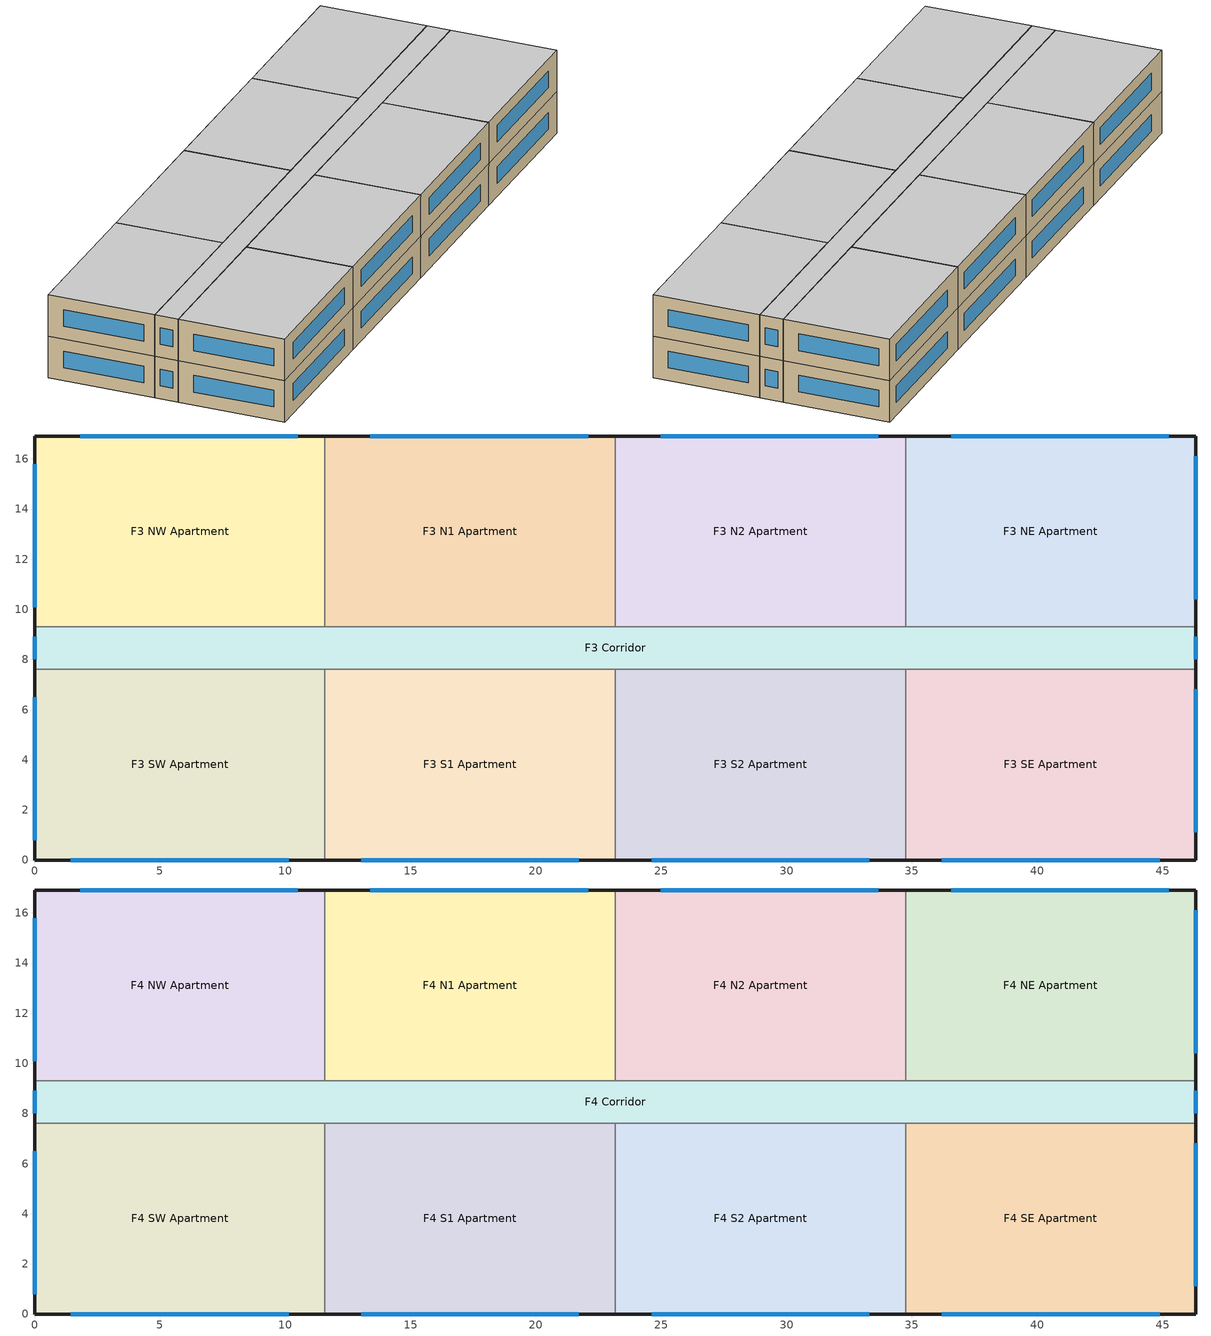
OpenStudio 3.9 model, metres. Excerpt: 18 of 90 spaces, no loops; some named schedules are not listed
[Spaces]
F3 NE Apartment
 floor to F2 NE Apartment: 46.33,16.92 46.33,9.3 34.75,9.3 34.75,16.92 z6.1
 wall outside: 46.33,9.3 46.33,16.92 34.75,16.92 z6.1:9.14
 wall to F3 N2 Apartment: 34.75,16.92 34.75,9.3 z6.1:9.14
 wall to F3 Corridor: 34.75,9.3 46.33,9.3 z6.1:9.14
 window: 46.33,10.4 46.33,16.11 / 45.25,16.92 36.56,16.92 z7.05:8.27
F3 SE Apartment
 floor to F2 SE Apartment: 46.33,7.62 46.33,0 34.75,0 34.75,7.62 z6.1
 wall outside: 34.75,0 46.33,0 46.33,7.62 z6.1:9.14
 wall to F3 Corridor: 46.33,7.62 34.75,7.62 z6.1:9.14
 wall to F3 S2 Apartment: 34.75,7.62 34.75,0 z6.1:9.14
 window: 36.19,0 44.88,0 / 46.33,1.1 46.33,6.81 z7.05:8.27
F3 N2 Apartment
 floor to F2 N2 Apartment: 34.75,16.92 34.75,9.3 23.16,9.3 23.16,16.92 z6.1
 wall outside: 34.75,16.92 23.16,16.92 z6.1:9.14
 wall to F3 Corridor: 23.16,9.3 34.75,9.3 z6.1:9.14
 wall to F3 N1 Apartment: 23.16,16.92 23.16,9.3 z6.1:9.14
 window: 33.66,16.92 24.98,16.92 z7.05:8.27
F3 NW Apartment
 floor to F2 NW Apartment: 11.58,16.92 11.58,9.3 0,9.3 0,16.92 z6.1
 wall outside: 11.58,16.92 0,16.92 0,9.3 z6.1:9.14
 wall to F3 N1 Apartment: 11.58,9.3 11.58,16.92 z6.1:9.14
 wall to F3 Corridor: 0,9.3 11.58,9.3 z6.1:9.14
 window: 0,15.8 0,10.08 / 10.5,16.92 1.81,16.92 z7.05:8.27
F3 Corridor
 floor to F2 Corridor: 46.33,9.3 46.33,7.62 0,7.62 0,9.3 z6.1
 wall outside: 0,9.3 0,7.62 / 46.33,7.62 46.33,9.3 z6.1:9.14
 wall to F3 S2 Apartment: 23.16,7.62 34.75,7.62 z6.1:9.14
 wall to F3 N1 Apartment: 23.16,9.3 11.58,9.3 z6.1:9.14
 wall to F3 S1 Apartment: 11.58,7.62 23.16,7.62 z6.1:9.14
 wall to F3 SW Apartment: 0,7.62 11.58,7.62 z6.1:9.14
 window: 0,8.91 0,8 / 46.33,8 46.33,8.91 z7.05:8.27
F3 SW Apartment
 floor to F2 SW Apartment: 11.58,7.62 11.58,0 0,0 0,7.62 z6.1
 wall outside: 0,7.62 0,0 11.58,0 z6.1:9.14
 wall to F3 S1 Apartment: 11.58,0 11.58,7.62 z6.1:9.14
 window: 0,6.5 0,0.79 / 1.45,0 10.13,0 z7.05:8.27
F3 N1 Apartment
 floor to F2 N1 Apartment: 23.16,16.92 23.16,9.3 11.58,9.3 11.58,16.92 z6.1
 wall outside: 23.16,16.92 11.58,16.92 z6.1:9.14
 window: 22.08,16.92 13.4,16.92 z7.05:8.27
F3 S2 Apartment
 floor to F2 S2 Apartment: 34.75,7.62 34.75,0 23.16,0 23.16,7.62 z6.1
 wall outside: 23.16,0 34.75,0 z6.1:9.14
 wall to F3 S1 Apartment: 23.16,7.62 23.16,0 z6.1:9.14
 window: 24.61,0 33.3,0 z7.05:8.27
F3 S1 Apartment
 floor to F2 S1 Apartment: 23.16,7.62 23.16,0 11.58,0 11.58,7.62 z6.1
 wall outside: 11.58,0 23.16,0 z6.1:9.14
 window: 13.03,0 21.72,0 z7.05:8.27
F4 NE Apartment
 floor to F3 NE Apartment: 46.33,16.92 46.33,9.3 34.75,9.3 34.75,16.92 z9.14
 wall outside: 46.33,9.3 46.33,16.92 34.75,16.92 z9.14:12.19
 wall to F4 Corridor: 34.75,9.3 46.33,9.3 z9.14:12.19
 wall to F4 N2 Apartment: 34.75,16.92 34.75,9.3 z9.14:12.19
 window: 45.25,16.92 36.56,16.92 / 46.33,10.4 46.33,16.11 z10.1:11.32
 ceiling to M NE Apartment: 46.33,9.3 46.33,16.92 34.75,16.92 34.75,9.3 z12.19
F4 S2 Apartment
 floor to F3 S2 Apartment: 34.75,7.62 34.75,0 23.16,0 23.16,7.62 z9.14
 wall outside: 23.16,0 34.75,0 z9.14:12.19
 wall to F4 S1 Apartment: 23.16,7.62 23.16,0 z9.14:12.19
 wall to F4 Corridor: 34.75,7.62 23.16,7.62 z9.14:12.19
 wall to F4 SE Apartment: 34.75,0 34.75,7.62 z9.14:12.19
 window: 24.61,0 33.3,0 z10.1:11.32
 ceiling to M S2 Apartment: 34.75,0 34.75,7.62 23.16,7.62 23.16,0 z12.19
F4 N2 Apartment
 floor to F3 N2 Apartment: 34.75,16.92 34.75,9.3 23.16,9.3 23.16,16.92 z9.14
 wall outside: 34.75,16.92 23.16,16.92 z9.14:12.19
 wall to F4 Corridor: 23.16,9.3 34.75,9.3 z9.14:12.19
 wall to F4 N1 Apartment: 23.16,16.92 23.16,9.3 z9.14:12.19
 window: 33.66,16.92 24.98,16.92 z10.1:11.32
 ceiling to M N2 Apartment: 34.75,9.3 34.75,16.92 23.16,16.92 23.16,9.3 z12.19
F4 NW Apartment
 floor to F3 NW Apartment: 11.58,16.92 11.58,9.3 0,9.3 0,16.92 z9.14
 wall outside: 11.58,16.92 0,16.92 0,9.3 z9.14:12.19
 wall to F4 N1 Apartment: 11.58,9.3 11.58,16.92 z9.14:12.19
 wall to F4 Corridor: 0,9.3 11.58,9.3 z9.14:12.19
 window: 0,15.8 0,10.08 / 10.5,16.92 1.81,16.92 z10.1:11.32
 ceiling to M NW Apartment: 11.58,9.3 11.58,16.92 0,16.92 0,9.3 z12.19
F4 N1 Apartment
 floor to F3 N1 Apartment: 23.16,16.92 23.16,9.3 11.58,9.3 11.58,16.92 z9.14
 wall outside: 23.16,16.92 11.58,16.92 z9.14:12.19
 wall to F4 Corridor: 11.58,9.3 23.16,9.3 z9.14:12.19
 window: 22.08,16.92 13.4,16.92 z10.1:11.32
 ceiling to M N1 Apartment: 23.16,9.3 23.16,16.92 11.58,16.92 11.58,9.3 z12.19
F4 Corridor
 floor to F3 Corridor: 46.33,9.3 46.33,7.62 0,7.62 0,9.3 z9.14
 wall outside: 0,9.3 0,7.62 / 46.33,7.62 46.33,9.3 z9.14:12.19
 wall to F4 SW Apartment: 0,7.62 11.58,7.62 z9.14:12.19
 wall to F4 S1 Apartment: 11.58,7.62 23.16,7.62 z9.14:12.19
 wall to F4 SE Apartment: 34.75,7.62 46.33,7.62 z9.14:12.19
 window: 0,8.91 0,8 / 46.33,8 46.33,8.91 z10.1:11.32
 ceiling to M Corridor: 46.33,7.62 46.33,9.3 0,9.3 0,7.62 z12.19
F4 SW Apartment
 floor to F3 SW Apartment: 11.58,7.62 11.58,0 0,0 0,7.62 z9.14
 wall outside: 0,7.62 0,0 11.58,0 z9.14:12.19
 wall to F4 S1 Apartment: 11.58,0 11.58,7.62 z9.14:12.19
 window: 1.45,0 10.13,0 / 0,6.5 0,0.79 z10.1:11.32
 ceiling to M SW Apartment: 11.58,0 11.58,7.62 0,7.62 0,0 z12.19
F4 SE Apartment
 floor to F3 SE Apartment: 46.33,7.62 46.33,0 34.75,0 34.75,7.62 z9.14
 wall outside: 34.75,0 46.33,0 46.33,7.62 z9.14:12.19
 window: 36.19,0 44.88,0 / 46.33,1.1 46.33,6.81 z10.1:11.32
 ceiling to M SE Apartment: 46.33,0 46.33,7.62 34.75,7.62 34.75,0 z12.19
F4 S1 Apartment
 floor to F3 S1 Apartment: 23.16,7.62 23.16,0 11.58,0 11.58,7.62 z9.14
 wall outside: 11.58,0 23.16,0 z9.14:12.19
 window: 13.03,0 21.72,0 z10.1:11.32
 ceiling to M S1 Apartment: 23.16,0 23.16,7.62 11.58,7.62 11.58,0 z12.19
[Material:NoMass] Thermal Absorptance=0.9; Solar Absorptance=0.7
Name | Roughness | Thermal Resistance {m2-K/W} | Visible Absorptance
CP02 CARPET PAD | VeryRough | 0.21648 | 0.8
Typical Insulation R-17.04 | Smooth | 3.00072 | 0.7
Typical Carpet Pad | Smooth | 0.21648 | 0.8
Typical Insulation R-13.45 | Smooth | 2.368 | 0.7
Typical Insulation R-30.13 | Smooth | 5.30668 | 0.7
Typical Insulation R-1.15 | Smooth | 0.202509 | 0.7
Typical Insulation R-1.15 1 | Smooth | 0.202527 | 0.7
[Material]
Name | Roughness | Thickness {m} | Conductivity {W/m-K} | Density {kg/m3} | Specific Heat {J/kg-K} | Thermal Absorptance | Solar Absorptance | Visible Absorptance
100mm Normalweight concrete floor | MediumSmooth | 0.1016 | 2.31 | 2322 | 832
G01 13mm gypsum board | Smooth | 0.0127 | 0.16 | 800 | 1090 | 0.9 | 0.7 | 0.5
4 in. Normalweight Concrete Floor | MediumRough | 0.1016 | 2.31 | 2322 | 832 | 0.9 | 0.7 | 0.7
25mm Stucco | Smooth | 0.0254 | 0.72 | 1856 | 840 | 0.9 | 0.7 | 0.7
5/8 in. Gypsum Board | MediumSmooth | 0.0159 | 0.16 | 800 | 1090 | 0.9 | 0.7 | 0.7
Roof Membrane | VeryRough | 0.0095 | 0.16 | 1121.29 | 1460 | 0.9 | 0.7 | 0.7
Metal Roof Surface; F08 Metal surface | Smooth | 0.0008 | 45.28 | 7824 | 500 | 0.9 | 0.7 | 0.7
6 in. Normalweight Concrete Floor | MediumRough | 0.1524 | 2.31 | 2322 | 832 | 0.9 | 0.7 | 0.7
8 in. Concrete Block Basement Wall | MediumRough | 0.2032 | 1.326 | 1842 | 912 | 0.9 | 0.7 | 0.7
G05 25mm wood | MediumSmooth | 0.0254 | 0.15 | 608 | 1630 | 0.9 | 0.5 | 0.5
[DefaultConstructionSet]
90.1-2013 - HighApt - ASHRAE 169-2013-4A: Default Exterior Surface Constructions=Default Surface Constructions 1; Default Interior Surface Constructions=Default Surface Constructions 2; Default Ground Contact Surface Constructions=Default Surface Constructions 3; Default Exterior SubSurface Constructions=Default Sub Surface Constructions 1; Default Interior SubSurface Constructions=Default Sub Surface Constructions 2; Interior Partition Construction=Typical Interior Partition
[DefaultSurfaceConstructions]
Name | Floor Construction | Wall Construction | Roof Ceiling Construction
Default Surface Constructions 1 | Typical Insulated Exterior Mass Floor R-19.61 | Typical Insulated Steel Framed Exterior Wall R-15.63 | Typical IEAD Roof R-31.25
Default Surface Constructions 2 | Typical Interior Floor | Typical Interior Wall | Typical Interior Ceiling
Default Surface Constructions 3 | Typical Insulated Carpeted 6in Slab Floor | Typical Insulated Basement Mass Wall
[Construction]
Typical Insulated Exterior Mass Floor R-19.61: Typical Insulation R-17.04, 4 in. Normalweight Concrete Floor, Typical Carpet Pad
Typical Insulated Steel Framed Exterior Wall R-15.63: 25mm Stucco, 5/8 in. Gypsum Board, Typical Insulation R-13.45, 5/8 in. Gypsum Board
Typical IEAD Roof R-31.25: Roof Membrane, Typical Insulation R-30.13, Metal Roof Surface
Typical Interior Floor: 100mm Normalweight concrete floor, CP02 CARPET PAD
Typical Interior Wall: G01 13mm gypsum board, G01 13mm gypsum board
Typical Interior Ceiling: CP02 CARPET PAD, 100mm Normalweight concrete floor
Typical Insulated Carpeted 6in Slab Floor: 6 in. Normalweight Concrete Floor, Typical Carpet Pad
Typical Insulated Basement Mass Wall: 8 in. Concrete Block Basement Wall
U 0.42 SHGC 0.4 Simple Glazing: U 0.42 SHGC 0.4 Simple Glazing
U 0.5 SHGC 0.4 Simple Glazing: U 0.5 SHGC 0.4 Simple Glazing
Typical Insulated Metal Door R-2.0: F08 Metal surface, Typical Insulation R-1.15
U 0.77 SHGC 0.4 Simple Glazing: U 0.77 SHGC 0.4 Simple Glazing
Typical Overhead Door R-2.0: Typical Insulation R-1.15 1
Typical Interior Window: Clear 3mm
Typical Interior Door; Typical Interior Partition: G05 25mm wood
InteriorFurnishings: Std Wood 6inch
[DefaultSubSurfaceConstructions]
Name | Fixed Window Construction | Operable Window Construction | Door Construction | Glass Door Construction | Overhead Door Construction | Skylight Construction | Tubular Daylight Dome Construction | Tubular Daylight Diffuser Construction
Default Sub Surface Constructions 1 | U 0.42 SHGC 0.4 Simple Glazing | U 0.5 SHGC 0.4 Simple Glazing | Typical Insulated Metal Door R-2.0 | U 0.77 SHGC 0.4 Simple Glazing | Typical Overhead Door R-2.0 | U 0.5 SHGC 0.4 Simple Glazing | Typical Interior Window | Typical Interior Window
Default Sub Surface Constructions 2 | Typical Interior Window | Typical Interior Window | Typical Interior Door
[WindowMaterial:SimpleGlazingSystem] Solar Heat Gain Coefficient=0.4; Visible Transmittance=0.81
Name | U-Factor {W/m2-K}
U 0.42 SHGC 0.4 Simple Glazing | 2.38487
U 0.5 SHGC 0.4 Simple Glazing | 2.83913
U 0.77 SHGC 0.4 Simple Glazing | 4.37226
[WindowMaterial:Glazing]
Clear 3mm: Optical Data Type=SpectralAverage; Thickness {m}=0.003; Solar Transmittance at Normal Incidence=0.837; Front Side Solar Reflectance at Normal Incidence=0.075; Back Side Solar Reflectance at Normal Incidence=0.075; Visible Transmittance at Normal Incidence=0.898; Front Side Visible Reflectance at Normal Incidence=0.081; Back Side Visible Reflectance at Normal Incidence=0.081; Infrared Transmittance at Normal Incidence=0; Front Side Infrared Hemispherical Emissivity=0.84; Back Side Infrared Hemispherical Emissivity=0.84; Conductivity {W/m-K}=0.9; Dirt Correction Factor for Solar and Visible Transmittance=1; Solar Diffusing=No
[Space] Part of Total Floor Area=Yes
Name | Space Type | Building Story | Thermal Zone
F4 N1 Apartment | HighriseApartment Apartment | Building Story 4 | F4 N1 Apartment ZN
F4 S2 Apartment | HighriseApartment Apartment | Building Story 4 | F4 S2 Apartment ZN
F3 SE Apartment | HighriseApartment Apartment | Building Story 3 | F3 SE Apartment ZN
F3 NW Apartment | HighriseApartment Apartment | Building Story 3 | F3 NW Apartment ZN
F4 S1 Apartment | HighriseApartment Apartment | Building Story 4 | F4 S1 Apartment ZN
F4 NE Apartment | HighriseApartment Apartment | Building Story 4 | F4 NE Apartment ZN
F3 N1 Apartment | HighriseApartment Apartment | Building Story 3 | F3 N1 Apartment ZN
F4 SW Apartment | HighriseApartment Apartment | Building Story 4 | F4 SW Apartment ZN
F3 NE Apartment | HighriseApartment Apartment | Building Story 3 | F3 NE Apartment ZN
F4 N2 Apartment | HighriseApartment Apartment | Building Story 4 | F4 N2 Apartment ZN
F4 NW Apartment | HighriseApartment Apartment | Building Story 4 | F4 NW Apartment ZN
F4 Corridor | HighriseApartment Corridor | Building Story 4 | F4 Corridor ZN
F3 S1 Apartment | HighriseApartment Apartment | Building Story 3 | F3 S1 Apartment ZN
F3 N2 Apartment | HighriseApartment Apartment | Building Story 3 | F3 N2 Apartment ZN
F3 S2 Apartment | HighriseApartment Apartment | Building Story 3 | F3 S2 Apartment ZN
F3 Corridor | HighriseApartment Corridor | Building Story 3 | F3 Corridor ZN
F3 SW Apartment | HighriseApartment Apartment | Building Story 3 | F3 SW Apartment ZN
F4 SE Apartment | HighriseApartment Apartment | Building Story 4 | F4 SE Apartment ZN
[BuildingStory]
Name | Nominal Z Coordinate {m}
Building Story 3 | 6.0957
Building Story 4 | 9.1435
[SpaceType] Standards Building Type=HighriseApartment
Name | Default Schedule Set | Design Specification Outdoor Air Object | Standards Space Type
HighriseApartment Corridor | HighriseApartment Corridor Schedule Set | HighriseApartment Corridor Ventilation | Corridor
HighriseApartment Apartment | HighriseApartment Apartment Schedule Set | HighriseApartment Apartment Ventilation | Apartment
[People]
HighriseApartment Apartment People: People Definition=HighriseApartment Apartment People Definition; Space or SpaceType=HighriseApartment Apartment; Work Efficiency Schedule=Work Efficiency Schedule; Clothing Insulation Schedule=Clothing Schedule; Air Velocity Schedule=Air Velocity Schedule; Multiplier=1
[Lights] Fraction Replaceable=1
Name | Lights Definition | Space or SpaceType
HighriseApartment Apartment Lights | HighriseApartment Apartment Lights Definition | HighriseApartment Apartment
HighriseApartment Apartment Additional Lights | HighriseApartment Apartment Additional Lights Definition | HighriseApartment Apartment
HighriseApartment Corridor Lights | HighriseApartment Corridor Lights Definition | HighriseApartment Corridor
[ElectricEquipment]
HighriseApartment Apartment Elec Equip: Electric Equipment Definition=HighriseApartment Apartment Elec Equip Definition; Space or SpaceType=HighriseApartment Apartment
[DesignSpecification:OutdoorAir]
Name | Outdoor Air Method | Outdoor Air Flow Air Changes per Hour {1/hr} | Outdoor Air Flow per Person {m3/s-person} | Outdoor Air Flow per Floor Area {m3/s-m2}
HighriseApartment Apartment Ventilation | Sum | 0.35
HighriseApartment Corridor Ventilation |  | 0 | 0 | 0
[DefaultScheduleSet]
Name | Number of People Schedule | People Activity Level Schedule | Lighting Schedule | Electric Equipment Schedule
HighriseApartment Apartment Schedule Set | ApartmentHighRise OCC_APT_SCH | ApartmentMidRise Activity Schedule | ApartmentHighRise LTG_APT_SCH | ApartmentHighRise EQP_APT_SCH
HighriseApartment Corridor Schedule Set | ApartmentMidRise All Off |  | ApartmentHighRise LTG_COR_SCH_2013 | ApartmentMidRise BLDG_ELEVATORS
[ThermostatSetpoint:DualSetpoint]
Name | Heating Setpoint Temperature Schedule | Cooling Setpoint Temperature Schedule
HighriseApartment Corridor Thermostat 2; HighriseApartment Corridor Thermostat 3
HighriseApartment Apartment Thermostat 9; HighriseApartment Apartment Thermostat 10; HighriseApartment Apartment Thermostat 11; HighriseApartment Apartment Thermostat 12; HighriseApartment Apartment Thermostat 13; HighriseApartment Apartment Thermostat 14; HighriseApartment Apartment Thermostat 15; HighriseApartment Apartment Thermostat 16; HighriseApartment Apartment Thermostat 17; HighriseApartment Apartment Thermostat 18; HighriseApartment Apartment Thermostat 19; HighriseApartment Apartment Thermostat 20; HighriseApartment Apartment Thermostat 21; HighriseApartment Apartment Thermostat 22; HighriseApartment Apartment Thermostat 23; HighriseApartment Apartment Thermostat 24 | ApartmentHighRise HTGSETP_APT_SCH | ApartmentHighRise CLGSETP_APT_SCH
[SpaceInfiltration:DesignFlowRate] Design Flow Rate Calculation Method=Flow/ExteriorArea; Flow per Exterior Surface Area {m3/s-m2}=0.000570329; Constant Term Coefficient=0.105806; Temperature Term Coefficient=0.014454; Velocity Term Coefficient=0; Velocity Squared Term Coefficient=0.0214411
Name | Space or SpaceType | Schedule
F3 SW Apartment HVAC On Infiltration | F3 SW Apartment | Infiltration HVAC On Schedule
F3 SW Apartment HVAC Off Infiltration | F3 SW Apartment | Infiltration HVAC Off Schedule
F3 Corridor HVAC On Infiltration | F3 Corridor | Infiltration HVAC On Schedule
F3 Corridor HVAC Off Infiltration | F3 Corridor | Infiltration HVAC Off Schedule
F3 S2 Apartment HVAC On Infiltration | F3 S2 Apartment | Infiltration HVAC On Schedule
F3 S2 Apartment HVAC Off Infiltration | F3 S2 Apartment | Infiltration HVAC Off Schedule
F3 NE Apartment HVAC On Infiltration | F3 NE Apartment | Infiltration HVAC On Schedule
F3 NE Apartment HVAC Off Infiltration | F3 NE Apartment | Infiltration HVAC Off Schedule
F3 NW Apartment HVAC On Infiltration | F3 NW Apartment | Infiltration HVAC On Schedule
F3 NW Apartment HVAC Off Infiltration | F3 NW Apartment | Infiltration HVAC Off Schedule
F4 NE Apartment HVAC On Infiltration | F4 NE Apartment | Infiltration HVAC On Schedule
F4 NE Apartment HVAC Off Infiltration | F4 NE Apartment | Infiltration HVAC Off Schedule
F4 N1 Apartment HVAC On Infiltration | F4 N1 Apartment | Infiltration HVAC On Schedule
F4 N1 Apartment HVAC Off Infiltration | F4 N1 Apartment | Infiltration HVAC Off Schedule
F4 S2 Apartment HVAC On Infiltration | F4 S2 Apartment | Infiltration HVAC On Schedule
F4 S2 Apartment HVAC Off Infiltration | F4 S2 Apartment | Infiltration HVAC Off Schedule
F3 SE Apartment HVAC On Infiltration | F3 SE Apartment | Infiltration HVAC On Schedule
F3 SE Apartment HVAC Off Infiltration | F3 SE Apartment | Infiltration HVAC Off Schedule
F4 SE Apartment HVAC On Infiltration | F4 SE Apartment | Infiltration HVAC On Schedule
F4 SE Apartment HVAC Off Infiltration | F4 SE Apartment | Infiltration HVAC Off Schedule
F4 S1 Apartment HVAC On Infiltration | F4 S1 Apartment | Infiltration HVAC On Schedule
F4 S1 Apartment HVAC Off Infiltration | F4 S1 Apartment | Infiltration HVAC Off Schedule
F4 SW Apartment HVAC On Infiltration | F4 SW Apartment | Infiltration HVAC On Schedule
F4 SW Apartment HVAC Off Infiltration | F4 SW Apartment | Infiltration HVAC Off Schedule
F4 Corridor HVAC On Infiltration | F4 Corridor | Infiltration HVAC On Schedule
F4 Corridor HVAC Off Infiltration | F4 Corridor | Infiltration HVAC Off Schedule
F4 N2 Apartment HVAC On Infiltration | F4 N2 Apartment | Infiltration HVAC On Schedule
F4 N2 Apartment HVAC Off Infiltration | F4 N2 Apartment | Infiltration HVAC Off Schedule
F3 N1 Apartment HVAC On Infiltration | F3 N1 Apartment | Infiltration HVAC On Schedule
F3 N1 Apartment HVAC Off Infiltration | F3 N1 Apartment | Infiltration HVAC Off Schedule
F3 N2 Apartment HVAC On Infiltration | F3 N2 Apartment | Infiltration HVAC On Schedule
F3 N2 Apartment HVAC Off Infiltration | F3 N2 Apartment | Infiltration HVAC Off Schedule
F4 NW Apartment HVAC On Infiltration | F4 NW Apartment | Infiltration HVAC On Schedule
F4 NW Apartment HVAC Off Infiltration | F4 NW Apartment | Infiltration HVAC Off Schedule
F3 S1 Apartment HVAC On Infiltration | F3 S1 Apartment | Infiltration HVAC On Schedule
F3 S1 Apartment HVAC Off Infiltration | F3 S1 Apartment | Infiltration HVAC Off Schedule
[ThermalZone] Use Ideal Air Loads=No
Name | Thermostat
F3 Corridor ZN | HighriseApartment Corridor Thermostat 2
F3 N1 Apartment ZN | HighriseApartment Apartment Thermostat 9
F3 N2 Apartment ZN | HighriseApartment Apartment Thermostat 10
F3 NE Apartment ZN | HighriseApartment Apartment Thermostat 11
F3 NW Apartment ZN | HighriseApartment Apartment Thermostat 12
F3 S1 Apartment ZN | HighriseApartment Apartment Thermostat 13
F3 S2 Apartment ZN | HighriseApartment Apartment Thermostat 14
F3 SE Apartment ZN | HighriseApartment Apartment Thermostat 15
F3 SW Apartment ZN | HighriseApartment Apartment Thermostat 16
F4 Corridor ZN | HighriseApartment Corridor Thermostat 3
F4 N1 Apartment ZN | HighriseApartment Apartment Thermostat 17
F4 N2 Apartment ZN | HighriseApartment Apartment Thermostat 18
F4 NE Apartment ZN | HighriseApartment Apartment Thermostat 19
F4 NW Apartment ZN | HighriseApartment Apartment Thermostat 20
F4 S1 Apartment ZN | HighriseApartment Apartment Thermostat 21
F4 S2 Apartment ZN | HighriseApartment Apartment Thermostat 22
F4 SE Apartment ZN | HighriseApartment Apartment Thermostat 23
F4 SW Apartment ZN | HighriseApartment Apartment Thermostat 24
[InternalMass:Definition]
Internal Mass Definition 1: Construction=InteriorFurnishings; Design Level Calculation Method=SurfaceArea/Area; Surface Area per Space Floor Area=2
[InternalMass] Internal Mass Definition=Internal Mass Definition 1; Multiplier=1
Name | Space or SpaceType
F3 SW Apartment Mass | F3 SW Apartment
F3 S2 Apartment Mass | F3 S2 Apartment
F3 NE Apartment Mass | F3 NE Apartment
F3 NW Apartment Mass | F3 NW Apartment
F4 NE Apartment Mass | F4 NE Apartment
F4 N1 Apartment Mass | F4 N1 Apartment
F4 S2 Apartment Mass | F4 S2 Apartment
F3 SE Apartment Mass | F3 SE Apartment
F4 SE Apartment Mass | F4 SE Apartment
F4 S1 Apartment Mass | F4 S1 Apartment
F4 SW Apartment Mass | F4 SW Apartment
F4 N2 Apartment Mass | F4 N2 Apartment
F3 N1 Apartment Mass | F3 N1 Apartment
F3 N2 Apartment Mass | F3 N2 Apartment
F4 NW Apartment Mass | F4 NW Apartment
F3 S1 Apartment Mass | F3 S1 Apartment
[Exterior:Lights:Definition]
NonDimming Exterior Lights Def: Design Level {W}=10720
[Exterior:Lights]
NonDimming Exterior Lights Def: Exterior Lights Definition=NonDimming Exterior Lights Def; Schedule=ApartmentHighRise Exterior_Lgt_ALWAYS_ON; Control Option=AstronomicalClock
